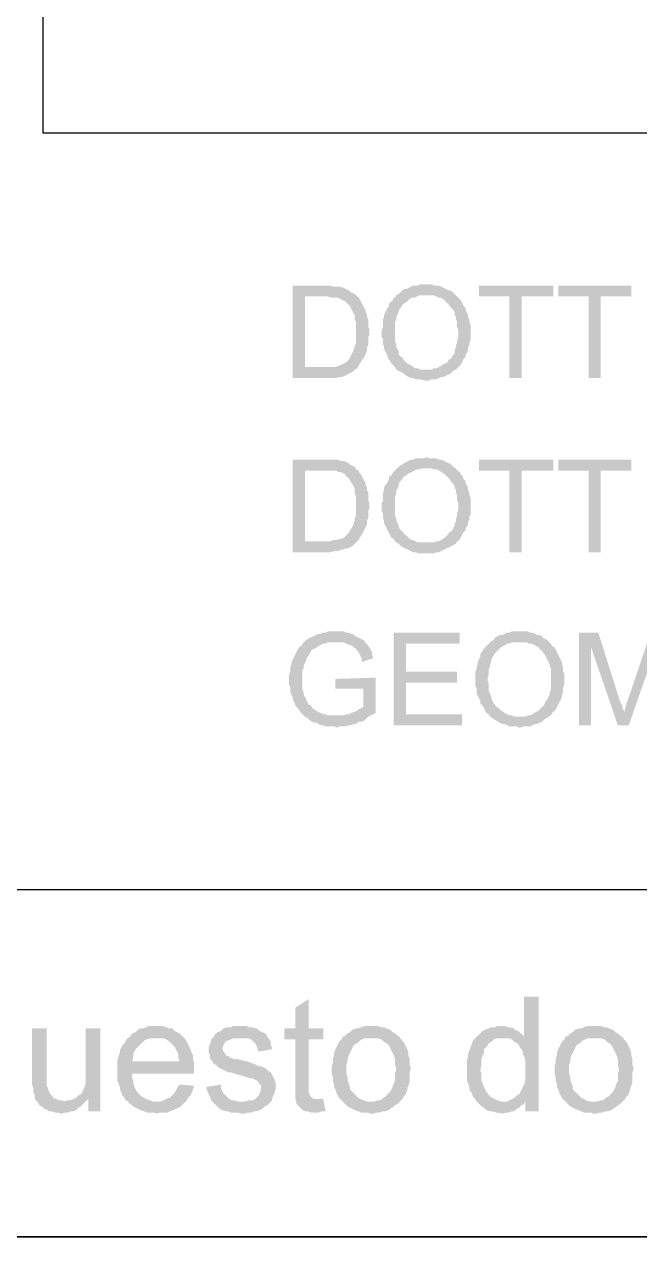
# Model space of a CAD drawing. Header units: millimetres. Extents: x -35.3 to 0.3, y 0.4 to 20.6.
# Drawn here: x -6.92 to -6.499, y 0.384 to 1.214 of the extents above; entities that cross this region are included whole.
import ezdxf

# ---------------------------------------------------------------- set-up
doc = ezdxf.new("R2010")
doc.units = ezdxf.units.MM
for name, color, linetype in [('PDF _Geometria', 7, 'Continuous'), ('PDF _Immagini', 7, 'Continuous'), ('PDF _Riempimenti solidi', 7, 'Continuous')]:
    doc.layers.add(name, color=color, linetype=linetype)
picture_1 = doc.add_image_def('image3.png', size_in_pixel=(153, 368))

msp = doc.modelspace()

# ---------------------------------------------------------------- hatches: boundary and pattern name
at = {"layer": 'PDF _Riempimenti solidi', "transparency": 33554559}
for points in [[(-6.71433, 1.03517), (-6.736, 1.03517), (-6.736, 0.97184), (-6.706, 0.97184), (-6.70433, 0.97267), (-6.70183, 0.97267), (-6.70017, 0.97351), (-6.6985, 0.97434), (-6.69683, 0.97517), (-6.69517, 0.97601), (-6.6935, 0.97767), (-6.69183, 0.97851), (-6.72767, 0.97934), (-6.72767, 1.02767), (-6.71433, 1.02767), (-6.69267, 1.02851), (-6.6935, 1.02934), (-6.69517, 1.03017), (-6.69683, 1.03101), (-6.69767, 1.03184), (-6.69933, 1.03267), (-6.701, 1.03351), (-6.7035, 1.03434), (-6.7085, 1.03434), (-6.71017, 1.03517), (-6.71183, 1.03517)], [(-6.6635, 1.02934), (-6.66517, 1.02851), (-6.666, 1.02684), (-6.66683, 1.02684), (-6.66767, 1.02517), (-6.67017, 1.02267), (-6.67017, 1.02101), (-6.671, 1.02017), (-6.67183, 1.01851), (-6.67267, 1.01684), (-6.6735, 1.01517), (-6.6735, 1.01351), (-6.67433, 1.01184), (-6.67433, 1.00601), (-6.67517, 1.00434), (-6.67517, 1.00017), (-6.67433, 0.99851), (-6.67433, 0.99517), (-6.6735, 0.99351), (-6.6735, 0.99184), (-6.67267, 0.99017), (-6.67183, 0.98851), (-6.671, 0.98684), (-6.671, 0.98601), (-6.67017, 0.98434), (-6.66933, 0.98351), (-6.6685, 0.98184), (-6.66683, 0.98017), (-6.666, 0.97934), (-6.66517, 0.97767), (-6.6635, 0.97684), (-6.66183, 0.97601), (-6.66017, 0.97517), (-6.6585, 0.97351), (-6.65683, 0.97267), (-6.65517, 0.97184), (-6.6535, 0.97184), (-6.65183, 0.97101), (-6.6485, 0.97101), (-6.646, 0.97017), (-6.64267, 0.97017), (-6.641, 0.97101), (-6.63767, 0.97101), (-6.636, 0.97184), (-6.63433, 0.97267), (-6.63267, 0.97267), (-6.631, 0.97351), (-6.62933, 0.97434), (-6.6285, 0.97434), (-6.62767, 0.97517), (-6.626, 0.97684), (-6.62433, 0.97767), (-6.6485, 0.97767), (-6.65017, 0.97851), (-6.65183, 0.97851), (-6.6535, 0.97934), (-6.65433, 0.98017), (-6.656, 0.98101), (-6.65767, 0.98184), (-6.6585, 0.98267), (-6.66017, 0.98434), (-6.661, 0.98601), (-6.66267, 0.98684), (-6.6635, 0.98851), (-6.6635, 0.99017), (-6.66433, 0.99184), (-6.66517, 0.99267), (-6.66517, 0.99517), (-6.666, 0.99684), (-6.666, 1.01017), (-6.66517, 1.01184), (-6.66517, 1.01351), (-6.66433, 1.01517), (-6.6635, 1.01684), (-6.6635, 1.01767), (-6.66267, 1.01934), (-6.66183, 1.02017), (-6.661, 1.02184), (-6.66017, 1.02267), (-6.6585, 1.02351), (-6.65767, 1.02434), (-6.656, 1.02601), (-6.65433, 1.02684), (-6.65267, 1.02684), (-6.651, 1.02767), (-6.64933, 1.02851), (-6.64433, 1.02851)], [(-6.64433, 1.03601), (-6.6485, 1.03601), (-6.65017, 1.03517), (-6.6535, 1.03517), (-6.65517, 1.03434), (-6.65683, 1.03351), (-6.6585, 1.03267), (-6.66017, 1.03267), (-6.661, 1.03184), (-6.66267, 1.03017), (-6.6635, 1.02934), (-6.64433, 1.02851), (-6.63933, 1.02851), (-6.63767, 1.02767), (-6.636, 1.02684), (-6.63433, 1.02684), (-6.6335, 1.02601), (-6.63183, 1.02517), (-6.631, 1.02351), (-6.62933, 1.02267), (-6.6285, 1.02101), (-6.62767, 1.02017), (-6.626, 1.01851), (-6.62517, 1.01684), (-6.62517, 1.01517), (-6.62433, 1.01351), (-6.62433, 1.01184), (-6.6235, 1.01017), (-6.6235, 1.00684), (-6.62267, 1.00517), (-6.62267, 0.99934), (-6.6235, 0.99767), (-6.6235, 0.99601), (-6.62433, 0.99434), (-6.62433, 0.99267), (-6.62517, 0.99101), (-6.62517, 0.98934), (-6.626, 0.98767), (-6.62683, 0.98684), (-6.62767, 0.98517), (-6.62933, 0.98434), (-6.63017, 0.98267), (-6.63183, 0.98184), (-6.6335, 0.98101), (-6.63433, 0.98017), (-6.636, 0.97934), (-6.63767, 0.97851), (-6.63933, 0.97851), (-6.641, 0.97767), (-6.64433, 0.97767), (-6.62433, 0.97767), (-6.621, 0.98101), (-6.61933, 0.98434), (-6.6185, 0.98601), (-6.61767, 0.98601), (-6.61767, 0.98767), (-6.61683, 0.98934), (-6.616, 0.99101), (-6.616, 0.99267), (-6.61517, 0.99434), (-6.61517, 0.99601), (-6.61433, 0.99767), (-6.61433, 1.00851), (-6.61517, 1.01017), (-6.61517, 1.01184), (-6.616, 1.01351), (-6.616, 1.01517), (-6.61683, 1.01684), (-6.61767, 1.01851), (-6.61767, 1.02017), (-6.6185, 1.02017), (-6.61933, 1.02184), (-6.621, 1.02517), (-6.62183, 1.02601), (-6.6235, 1.02767), (-6.62433, 1.02851), (-6.626, 1.03017), (-6.62683, 1.03101), (-6.6285, 1.03184), (-6.62933, 1.03184), (-6.631, 1.03267), (-6.63267, 1.03351), (-6.63433, 1.03434), (-6.636, 1.03517), (-6.63933, 1.03517), (-6.641, 1.03601), (-6.64267, 1.03601)], [(-6.55767, 1.03517), (-6.6085, 1.03517), (-6.6085, 1.02767), (-6.58767, 1.02767), (-6.58767, 0.97184), (-6.57933, 0.97184), (-6.57933, 1.02767), (-6.55767, 1.02767)], [(-6.50433, 1.03517), (-6.55433, 1.03517), (-6.55433, 1.02767), (-6.5335, 1.02767), (-6.5335, 0.97184), (-6.52517, 0.97184), (-6.52517, 1.02767), (-6.50433, 1.02767)], [(-6.69267, 1.02851), (-6.71433, 1.02767), (-6.71183, 1.02767), (-6.70933, 1.02684), (-6.70517, 1.02684), (-6.7035, 1.02601), (-6.70183, 1.02517), (-6.70017, 1.02434), (-6.69933, 1.02351), (-6.69767, 1.02184), (-6.69683, 1.02101), (-6.696, 1.01934), (-6.69517, 1.01767), (-6.69433, 1.01601), (-6.6935, 1.01517), (-6.6935, 1.01184), (-6.69267, 1.01017), (-6.69267, 0.99601), (-6.6935, 0.99434), (-6.6935, 0.99267), (-6.69433, 0.99184), (-6.69433, 0.99101), (-6.69517, 0.98934), (-6.696, 0.98767), (-6.69683, 0.98601), (-6.69767, 0.98434), (-6.6985, 0.98351), (-6.69933, 0.98267), (-6.701, 0.98184), (-6.70267, 0.98101), (-6.70433, 0.98017), (-6.70517, 0.98017), (-6.70683, 0.97934), (-6.72767, 0.97934), (-6.69183, 0.97851), (-6.691, 0.98017), (-6.69017, 0.98184), (-6.68933, 0.98267), (-6.6885, 0.98434), (-6.68767, 0.98517), (-6.68683, 0.98684), (-6.686, 0.98851), (-6.68517, 0.99101), (-6.68517, 0.99267), (-6.68433, 0.99434), (-6.68433, 0.99934), (-6.6835, 1.00184), (-6.6835, 1.00517), (-6.68433, 1.00684), (-6.68433, 1.01184), (-6.68517, 1.01351), (-6.68517, 1.01517), (-6.686, 1.01684), (-6.686, 1.01851), (-6.68683, 1.01934), (-6.6885, 1.02267), (-6.69017, 1.02601), (-6.691, 1.02684)], [(-6.71433, 0.91601), (-6.736, 0.91601), (-6.736, 0.85267), (-6.71017, 0.85267), (-6.70767, 0.85351), (-6.70433, 0.85351), (-6.7035, 0.85434), (-6.70183, 0.85434), (-6.70017, 0.85517), (-6.6985, 0.85517), (-6.69683, 0.85601), (-6.69517, 0.85684), (-6.69433, 0.85767), (-6.6935, 0.85851), (-6.69183, 0.86017), (-6.72767, 0.86017), (-6.72767, 0.90851), (-6.71433, 0.90851), (-6.69267, 0.90934), (-6.6935, 0.91101), (-6.69517, 0.91184), (-6.69683, 0.91267), (-6.69767, 0.91351), (-6.69933, 0.91434), (-6.701, 0.91517), (-6.7035, 0.91517), (-6.70517, 0.91601), (-6.71183, 0.91601)], [(-6.64433, 0.91767), (-6.64683, 0.91684), (-6.65183, 0.91684), (-6.6535, 0.91601), (-6.65517, 0.91601), (-6.65683, 0.91517), (-6.6585, 0.91434), (-6.66017, 0.91351), (-6.661, 0.91267), (-6.66267, 0.91184), (-6.6635, 0.91101), (-6.64433, 0.91017), (-6.641, 0.91017), (-6.63933, 0.90934), (-6.63767, 0.90934), (-6.636, 0.90851), (-6.63433, 0.90767), (-6.6335, 0.90684), (-6.63183, 0.90601), (-6.631, 0.90517), (-6.62933, 0.90351), (-6.6285, 0.90267), (-6.62767, 0.90101), (-6.626, 0.89934), (-6.62517, 0.89767), (-6.62517, 0.89684), (-6.62433, 0.89517), (-6.62433, 0.89351), (-6.6235, 0.89184), (-6.6235, 0.88851), (-6.62267, 0.88601), (-6.62267, 0.88101), (-6.6235, 0.87934), (-6.6235, 0.87767), (-6.62433, 0.87517), (-6.62433, 0.87351), (-6.62517, 0.87267), (-6.62517, 0.87101), (-6.626, 0.86934), (-6.62683, 0.86767), (-6.62767, 0.86684), (-6.62933, 0.86601), (-6.62933, 0.86517), (-6.63183, 0.86267), (-6.6335, 0.86184), (-6.63433, 0.86101), (-6.636, 0.86017), (-6.63767, 0.86017), (-6.63933, 0.85934), (-6.64433, 0.85934), (-6.62433, 0.85851), (-6.6235, 0.86017), (-6.62183, 0.86101), (-6.621, 0.86267), (-6.61933, 0.86601), (-6.61767, 0.86767), (-6.61767, 0.86934), (-6.61683, 0.87017), (-6.616, 0.87184), (-6.616, 0.87351), (-6.61517, 0.87517), (-6.61517, 0.87684), (-6.61433, 0.87851), (-6.61433, 0.89017), (-6.61517, 0.89184), (-6.61517, 0.89351), (-6.616, 0.89517), (-6.616, 0.89684), (-6.61683, 0.89851), (-6.61767, 0.90017), (-6.61767, 0.90184), (-6.6185, 0.90184), (-6.61933, 0.90351), (-6.62017, 0.90517), (-6.621, 0.90601), (-6.62183, 0.90767), (-6.6235, 0.90851), (-6.62433, 0.91017), (-6.626, 0.91101), (-6.62683, 0.91184), (-6.6285, 0.91351), (-6.62933, 0.91351), (-6.631, 0.91434), (-6.63267, 0.91517), (-6.63433, 0.91601), (-6.636, 0.91601), (-6.63767, 0.91684), (-6.64267, 0.91684)], [(-6.55767, 0.91601), (-6.6085, 0.91601), (-6.6085, 0.90851), (-6.58767, 0.90851), (-6.58767, 0.85267), (-6.57933, 0.85267), (-6.57933, 0.90851), (-6.55767, 0.90851)], [(-6.50433, 0.91601), (-6.55433, 0.91601), (-6.55433, 0.90851), (-6.5335, 0.90851), (-6.5335, 0.85267), (-6.52517, 0.85267), (-6.52517, 0.90851), (-6.50433, 0.90851)], [(-6.69267, 0.90934), (-6.71433, 0.90851), (-6.706, 0.90851), (-6.70517, 0.90767), (-6.7035, 0.90767), (-6.70183, 0.90684), (-6.70017, 0.90601), (-6.69933, 0.90434), (-6.69767, 0.90351), (-6.69683, 0.90184), (-6.696, 0.90017), (-6.69517, 0.89934), (-6.69433, 0.89767), (-6.6935, 0.89601), (-6.6935, 0.89267), (-6.69267, 0.89101), (-6.69267, 0.87767), (-6.6935, 0.87601), (-6.6935, 0.87434), (-6.69433, 0.87267), (-6.69433, 0.87184), (-6.69517, 0.87017), (-6.696, 0.86851), (-6.69683, 0.86767), (-6.69767, 0.86601), (-6.69933, 0.86434), (-6.701, 0.86267), (-6.70267, 0.86184), (-6.70433, 0.86184), (-6.70517, 0.86101), (-6.7085, 0.86101), (-6.71017, 0.86017), (-6.72767, 0.86017), (-6.69183, 0.86017), (-6.691, 0.86101), (-6.69017, 0.86267), (-6.68933, 0.86351), (-6.6885, 0.86517), (-6.68683, 0.86851), (-6.68517, 0.87184), (-6.68517, 0.87434), (-6.68433, 0.87601), (-6.68433, 0.88101), (-6.6835, 0.88267), (-6.6835, 0.88601), (-6.68433, 0.88851), (-6.68433, 0.89351), (-6.68517, 0.89517), (-6.68517, 0.89684), (-6.686, 0.89851), (-6.686, 0.90017), (-6.68683, 0.90101), (-6.68767, 0.90267), (-6.6885, 0.90434), (-6.68933, 0.90601), (-6.69017, 0.90684), (-6.691, 0.90851)], [(-6.6635, 0.91101), (-6.66683, 0.90767), (-6.66767, 0.90684), (-6.6685, 0.90517), (-6.67017, 0.90434), (-6.67017, 0.90267), (-6.671, 0.90101), (-6.67183, 0.89934), (-6.67267, 0.89851), (-6.6735, 0.89684), (-6.6735, 0.89517), (-6.67433, 0.89351), (-6.67433, 0.88767), (-6.67517, 0.88601), (-6.67517, 0.88101), (-6.67433, 0.87934), (-6.67433, 0.87601), (-6.6735, 0.87434), (-6.6735, 0.87267), (-6.67267, 0.87101), (-6.67183, 0.86934), (-6.671, 0.86767), (-6.67017, 0.86601), (-6.66933, 0.86434), (-6.6685, 0.86267), (-6.66683, 0.86184), (-6.666, 0.86017), (-6.66517, 0.85934), (-6.6635, 0.85851), (-6.66183, 0.85684), (-6.66017, 0.85601), (-6.65933, 0.85517), (-6.6585, 0.85517), (-6.65683, 0.85434), (-6.65517, 0.85351), (-6.6535, 0.85267), (-6.65183, 0.85267), (-6.65017, 0.85184), (-6.63933, 0.85184), (-6.63767, 0.85267), (-6.636, 0.85267), (-6.63433, 0.85351), (-6.63267, 0.85434), (-6.631, 0.85517), (-6.62933, 0.85601), (-6.6285, 0.85601), (-6.62767, 0.85684), (-6.626, 0.85767), (-6.62433, 0.85851), (-6.64433, 0.85934), (-6.65017, 0.85934), (-6.6535, 0.86101), (-6.65433, 0.86101), (-6.656, 0.86184), (-6.6585, 0.86434), (-6.66017, 0.86517), (-6.66017, 0.86601), (-6.661, 0.86684), (-6.66267, 0.86851), (-6.6635, 0.87017), (-6.6635, 0.87101), (-6.66433, 0.87267), (-6.66517, 0.87434), (-6.66517, 0.87601), (-6.666, 0.87767), (-6.666, 0.89101), (-6.66517, 0.89267), (-6.66517, 0.89517), (-6.66433, 0.89601), (-6.6635, 0.89767), (-6.6635, 0.89934), (-6.66267, 0.90101), (-6.661, 0.90267), (-6.66017, 0.90434), (-6.6585, 0.90517), (-6.65767, 0.90601), (-6.656, 0.90684), (-6.65433, 0.90767), (-6.65267, 0.90851), (-6.651, 0.90934), (-6.64933, 0.90934), (-6.64767, 0.91017), (-6.64433, 0.91017)], [(-6.70683, 0.79851), (-6.71183, 0.79851), (-6.7135, 0.79767), (-6.71517, 0.79767), (-6.71683, 0.79684), (-6.7185, 0.79684), (-6.72017, 0.79601), (-6.7235, 0.79434), (-6.72433, 0.79434), (-6.72517, 0.79351), (-6.72683, 0.79267), (-6.7285, 0.79101), (-6.72933, 0.79017), (-6.73017, 0.78851), (-6.73183, 0.78767), (-6.73267, 0.78601), (-6.7335, 0.78434), (-6.73433, 0.78267), (-6.73517, 0.78101), (-6.736, 0.77934), (-6.73683, 0.77767), (-6.73683, 0.77601), (-6.73767, 0.77434), (-6.73767, 0.77101), (-6.7385, 0.76934), (-6.7385, 0.76184), (-6.73767, 0.76017), (-6.73767, 0.75684), (-6.73683, 0.75517), (-6.736, 0.75351), (-6.736, 0.75184), (-6.73517, 0.75017), (-6.73433, 0.74851), (-6.73433, 0.74767), (-6.73267, 0.74601), (-6.73183, 0.74517), (-6.731, 0.74351), (-6.73017, 0.74267), (-6.7285, 0.74101), (-6.72767, 0.74017), (-6.706, 0.74101), (-6.71183, 0.74101), (-6.7135, 0.74184), (-6.71517, 0.74184), (-6.71683, 0.74267), (-6.7185, 0.74351), (-6.72017, 0.74434), (-6.721, 0.74517), (-6.72267, 0.74601), (-6.7235, 0.74767), (-6.72517, 0.74851), (-6.72683, 0.75184), (-6.72683, 0.75267), (-6.72767, 0.75351), (-6.7285, 0.75517), (-6.7285, 0.75684), (-6.72933, 0.75851), (-6.72933, 0.77184), (-6.7285, 0.77351), (-6.7285, 0.77517), (-6.72683, 0.77851), (-6.72683, 0.77934), (-6.726, 0.78101), (-6.72517, 0.78184), (-6.7235, 0.78517), (-6.72267, 0.78601), (-6.721, 0.78684), (-6.71933, 0.78767), (-6.7185, 0.78851), (-6.71683, 0.78934), (-6.71517, 0.79017), (-6.7135, 0.79017), (-6.71183, 0.79101), (-6.70683, 0.79101), (-6.68683, 0.79184), (-6.68767, 0.79267), (-6.68933, 0.79351), (-6.691, 0.79434), (-6.69267, 0.79517), (-6.69433, 0.79601), (-6.69433, 0.79684), (-6.696, 0.79684), (-6.69767, 0.79767), (-6.69933, 0.79767), (-6.701, 0.79851), (-6.70433, 0.79851)], [(-6.62183, 0.79767), (-6.66683, 0.79767), (-6.66683, 0.73434), (-6.62017, 0.73434), (-6.62017, 0.74184), (-6.6585, 0.74184), (-6.6585, 0.76351), (-6.6235, 0.76351), (-6.6235, 0.77101), (-6.6585, 0.77101), (-6.6585, 0.79017), (-6.62183, 0.79017)], [(-6.581, 0.79851), (-6.586, 0.79851), (-6.58767, 0.79767), (-6.58933, 0.79767), (-6.591, 0.79684), (-6.59267, 0.79601), (-6.59433, 0.79601), (-6.596, 0.79517), (-6.59767, 0.79434), (-6.5985, 0.79267), (-6.60017, 0.79184), (-6.58017, 0.79101), (-6.576, 0.79101), (-6.57433, 0.79017), (-6.57267, 0.79017), (-6.571, 0.78934), (-6.56933, 0.78851), (-6.56767, 0.78767), (-6.56683, 0.78601), (-6.56517, 0.78517), (-6.56433, 0.78351), (-6.5635, 0.78267), (-6.56183, 0.77934), (-6.561, 0.77767), (-6.56017, 0.77601), (-6.56017, 0.77517), (-6.55933, 0.77351), (-6.55933, 0.75851), (-6.56017, 0.75684), (-6.56017, 0.75517), (-6.56183, 0.75184), (-6.56267, 0.75101), (-6.5635, 0.74934), (-6.56433, 0.74767), (-6.56767, 0.74434), (-6.56933, 0.74351), (-6.571, 0.74267), (-6.57183, 0.74184), (-6.5735, 0.74101), (-6.57517, 0.74101), (-6.57683, 0.74017), (-6.581, 0.74017), (-6.561, 0.74017), (-6.55933, 0.74101), (-6.5585, 0.74267), (-6.55683, 0.74434), (-6.556, 0.74517), (-6.55517, 0.74684), (-6.55433, 0.74851), (-6.5535, 0.75017), (-6.55267, 0.75184), (-6.55183, 0.75351), (-6.55183, 0.75517), (-6.551, 0.75684), (-6.551, 0.76017), (-6.55017, 0.76184), (-6.55017, 0.76934), (-6.551, 0.77101), (-6.551, 0.77434), (-6.55183, 0.77601), (-6.55183, 0.77767), (-6.55267, 0.77934), (-6.5535, 0.78101), (-6.55433, 0.78267), (-6.55517, 0.78434), (-6.556, 0.78601), (-6.55683, 0.78767), (-6.5585, 0.78851), (-6.55933, 0.79017), (-6.56017, 0.79101), (-6.56183, 0.79267), (-6.56517, 0.79434), (-6.56517, 0.79517), (-6.56683, 0.79601), (-6.5685, 0.79601), (-6.57017, 0.79684), (-6.57183, 0.79767), (-6.5735, 0.79767), (-6.57517, 0.79851), (-6.5785, 0.79851)], [(-6.52683, 0.79767), (-6.54017, 0.79767), (-6.54017, 0.73434), (-6.53183, 0.73434), (-6.53183, 0.78767)], [(-6.52683, 0.79767), (-6.53183, 0.78767), (-6.5135, 0.73434), (-6.50933, 0.74351), (-6.50933, 0.74434), (-6.51017, 0.74517), (-6.51017, 0.74684), (-6.511, 0.74851), (-6.51183, 0.75017), (-6.51267, 0.75267)], [(-6.47933, 0.79767), (-6.491, 0.79767), (-6.506, 0.75351), (-6.50683, 0.75101), (-6.50767, 0.74934), (-6.50767, 0.74767), (-6.5085, 0.74601), (-6.5085, 0.74434), (-6.50933, 0.74351), (-6.5135, 0.73434), (-6.506, 0.73434), (-6.48767, 0.78684)], [(-6.68683, 0.79184), (-6.70683, 0.79101), (-6.701, 0.79101), (-6.69933, 0.79017), (-6.69767, 0.78934), (-6.69683, 0.78934), (-6.69517, 0.78851), (-6.69433, 0.78767), (-6.69267, 0.78684), (-6.69183, 0.78517), (-6.691, 0.78434), (-6.69017, 0.78267), (-6.6885, 0.77934), (-6.6885, 0.77767), (-6.681, 0.78017), (-6.681, 0.78101), (-6.68183, 0.78267), (-6.68183, 0.78434), (-6.6835, 0.78767), (-6.68433, 0.78851), (-6.68517, 0.79017), (-6.686, 0.79017)], [(-6.60017, 0.79184), (-6.60433, 0.78767), (-6.60517, 0.78684), (-6.606, 0.78517), (-6.60683, 0.78434), (-6.60767, 0.78267), (-6.60767, 0.78101), (-6.6085, 0.77934), (-6.60933, 0.77767), (-6.60933, 0.77601), (-6.61017, 0.77434), (-6.61017, 0.77267), (-6.611, 0.77101), (-6.611, 0.76101), (-6.61017, 0.75934), (-6.61017, 0.75601), (-6.60933, 0.75434), (-6.6085, 0.75267), (-6.60767, 0.75101), (-6.60767, 0.74934), (-6.60683, 0.74851), (-6.606, 0.74767), (-6.60517, 0.74601), (-6.6035, 0.74267), (-6.60183, 0.74184), (-6.601, 0.74017), (-6.59933, 0.73934), (-6.5985, 0.73851), (-6.59683, 0.73767), (-6.596, 0.73684), (-6.59433, 0.73601), (-6.59267, 0.73517), (-6.591, 0.73517), (-6.58933, 0.73434), (-6.58767, 0.73351), (-6.58267, 0.73351), (-6.581, 0.73267), (-6.58017, 0.73267), (-6.5785, 0.73351), (-6.5735, 0.73351), (-6.57183, 0.73434), (-6.57017, 0.73517), (-6.5685, 0.73517), (-6.56683, 0.73601), (-6.56517, 0.73684), (-6.5635, 0.73851), (-6.56183, 0.73934), (-6.561, 0.74017), (-6.58433, 0.74017), (-6.586, 0.74101), (-6.58767, 0.74101), (-6.58933, 0.74184), (-6.591, 0.74267), (-6.59183, 0.74351), (-6.5935, 0.74434), (-6.59517, 0.74601), (-6.596, 0.74684), (-6.59683, 0.74684), (-6.59767, 0.74851), (-6.5985, 0.74934), (-6.60017, 0.75267), (-6.60017, 0.75434), (-6.60183, 0.75767), (-6.60183, 0.76267), (-6.60267, 0.76517), (-6.60267, 0.76684), (-6.60183, 0.76851), (-6.60183, 0.77267), (-6.601, 0.77434), (-6.601, 0.77601), (-6.60017, 0.77767), (-6.60017, 0.77934), (-6.59933, 0.78101), (-6.5985, 0.78184), (-6.59767, 0.78351), (-6.5935, 0.78767), (-6.59183, 0.78851), (-6.59017, 0.78934), (-6.58933, 0.79017), (-6.58767, 0.79017), (-6.586, 0.79101), (-6.58017, 0.79101)], [(-6.67933, 0.76684), (-6.70683, 0.76601), (-6.70683, 0.75934), (-6.68767, 0.75934), (-6.68767, 0.74684), (-6.68933, 0.74601), (-6.691, 0.74517), (-6.69183, 0.74434), (-6.6935, 0.74351), (-6.696, 0.74267), (-6.69767, 0.74184), (-6.69933, 0.74184), (-6.701, 0.74101), (-6.706, 0.74101), (-6.72767, 0.74017), (-6.726, 0.73934), (-6.72433, 0.73767), (-6.72267, 0.73684), (-6.721, 0.73601), (-6.71933, 0.73601), (-6.7185, 0.73517), (-6.71683, 0.73434), (-6.71517, 0.73434), (-6.7135, 0.73351), (-6.70767, 0.73351), (-6.706, 0.73267), (-6.70433, 0.73351), (-6.69933, 0.73351), (-6.69767, 0.73434), (-6.696, 0.73434), (-6.69433, 0.73517), (-6.69267, 0.73517), (-6.69183, 0.73601), (-6.69017, 0.73684), (-6.6885, 0.73684), (-6.68683, 0.73767), (-6.686, 0.73851), (-6.68433, 0.74017), (-6.68267, 0.74101), (-6.681, 0.74184), (-6.67933, 0.74267)], [(-6.56767, 0.54851), (-6.57767, 0.54851), (-6.57767, 0.52101), (-6.59183, 0.52017), (-6.58767, 0.52017), (-6.586, 0.51934), (-6.58433, 0.51767), (-6.58267, 0.51684), (-6.581, 0.51517), (-6.581, 0.51434), (-6.57933, 0.51267), (-6.5785, 0.51101), (-6.5785, 0.50934), (-6.57767, 0.50767), (-6.57683, 0.50517), (-6.57683, 0.49101), (-6.57767, 0.48851), (-6.57933, 0.48517), (-6.581, 0.48184), (-6.58267, 0.48101), (-6.58433, 0.47934), (-6.586, 0.47851), (-6.58767, 0.47767), (-6.57683, 0.47767), (-6.57683, 0.47017), (-6.56767, 0.47017)], [(-6.72517, 0.54684), (-6.73433, 0.54101), (-6.73433, 0.52684), (-6.74183, 0.52684), (-6.74183, 0.51934), (-6.73433, 0.51934), (-6.73433, 0.47851), (-6.71933, 0.47851), (-6.721, 0.47851), (-6.72267, 0.47934), (-6.72433, 0.48101), (-6.72433, 0.48184), (-6.72517, 0.48351), (-6.72517, 0.51934), (-6.71517, 0.51934), (-6.71517, 0.52684), (-6.72517, 0.52684)], [(-6.90433, 0.52684), (-6.91433, 0.52684), (-6.91433, 0.48851), (-6.9135, 0.48601), (-6.9135, 0.48267), (-6.91267, 0.48184), (-6.91267, 0.47934), (-6.91183, 0.47767), (-6.91017, 0.47601), (-6.90933, 0.47434), (-6.90767, 0.47351), (-6.906, 0.47184), (-6.9035, 0.47101), (-6.90267, 0.47017), (-6.901, 0.47017), (-6.8985, 0.46934), (-6.89683, 0.46934), (-6.89433, 0.46851), (-6.89183, 0.46934), (-6.89017, 0.46934), (-6.88767, 0.47017), (-6.886, 0.47017), (-6.88433, 0.47101), (-6.88267, 0.47267), (-6.881, 0.47351), (-6.87767, 0.47684), (-6.89267, 0.47684), (-6.8935, 0.47767), (-6.896, 0.47767), (-6.89767, 0.47851), (-6.90017, 0.47934), (-6.90017, 0.48017), (-6.90183, 0.48184), (-6.90267, 0.48351), (-6.9035, 0.48517), (-6.9035, 0.48601), (-6.90433, 0.48767), (-6.90433, 0.49517)], [(-6.86767, 0.52684), (-6.87767, 0.52684), (-6.87767, 0.48934), (-6.8785, 0.48684), (-6.87933, 0.48517), (-6.87933, 0.48434), (-6.881, 0.48184), (-6.88267, 0.48101), (-6.88433, 0.47934), (-6.876, 0.47851), (-6.876, 0.47017), (-6.86767, 0.47017)], [(-6.82933, 0.52851), (-6.83433, 0.52851), (-6.836, 0.52767), (-6.8385, 0.52684), (-6.84017, 0.52684), (-6.84183, 0.52601), (-6.8435, 0.52434), (-6.846, 0.52351), (-6.84683, 0.52184), (-6.8485, 0.52017), (-6.82433, 0.52017), (-6.82267, 0.51934), (-6.82017, 0.51767), (-6.81933, 0.51684), (-6.81767, 0.51517), (-6.81683, 0.51434), (-6.816, 0.51267), (-6.81517, 0.51101), (-6.81433, 0.50934), (-6.81433, 0.50684), (-6.8135, 0.50434), (-6.846, 0.50434), (-6.8035, 0.50351), (-6.80433, 0.50601), (-6.80433, 0.50851), (-6.80517, 0.51017), (-6.806, 0.51267), (-6.80683, 0.51434), (-6.8085, 0.51767), (-6.80933, 0.51934), (-6.81183, 0.52184), (-6.8135, 0.52351), (-6.81517, 0.52434), (-6.81683, 0.52517), (-6.8185, 0.52684), (-6.821, 0.52684), (-6.82267, 0.52767), (-6.82517, 0.52851), (-6.82683, 0.52851)], [(-6.77267, 0.52851), (-6.77683, 0.52851), (-6.7785, 0.52767), (-6.781, 0.52767), (-6.7835, 0.52684), (-6.78517, 0.52517), (-6.78683, 0.52434), (-6.78767, 0.52434), (-6.78933, 0.52267), (-6.79017, 0.52101), (-6.77183, 0.52017), (-6.76683, 0.52017), (-6.76433, 0.51934), (-6.76267, 0.51767), (-6.76183, 0.51684), (-6.761, 0.51517), (-6.76017, 0.51351), (-6.75933, 0.51101), (-6.75017, 0.51267), (-6.75017, 0.51351), (-6.751, 0.51601), (-6.751, 0.51767), (-6.75183, 0.51934), (-6.7535, 0.52101), (-6.7535, 0.52184), (-6.75517, 0.52351), (-6.75683, 0.52434), (-6.7585, 0.52517), (-6.761, 0.52684), (-6.76183, 0.52684), (-6.7635, 0.52767), (-6.766, 0.52767), (-6.76767, 0.52851), (-6.77017, 0.52851)], [(-6.68267, 0.52851), (-6.68683, 0.52851), (-6.68933, 0.52767), (-6.691, 0.52684), (-6.69267, 0.52684), (-6.69517, 0.52601), (-6.69683, 0.52434), (-6.6985, 0.52351), (-6.70017, 0.52184), (-6.70183, 0.52101), (-6.68267, 0.52017), (-6.67767, 0.52017), (-6.67517, 0.51934), (-6.6735, 0.51767), (-6.67183, 0.51684), (-6.67017, 0.51517), (-6.66933, 0.51351), (-6.66767, 0.51017), (-6.66683, 0.50851), (-6.666, 0.50601), (-6.666, 0.50184), (-6.66517, 0.49934), (-6.66517, 0.49851), (-6.666, 0.49601), (-6.666, 0.49101), (-6.66683, 0.48934), (-6.66767, 0.48684), (-6.66933, 0.48351), (-6.67017, 0.48267), (-6.671, 0.48184), (-6.67267, 0.48017), (-6.67433, 0.47934), (-6.676, 0.47767), (-6.67767, 0.47767), (-6.68017, 0.47684), (-6.70183, 0.47684), (-6.6985, 0.47351), (-6.69683, 0.47267), (-6.69517, 0.47184), (-6.6935, 0.47101), (-6.691, 0.47017), (-6.68933, 0.46934), (-6.68433, 0.46934), (-6.68267, 0.46851), (-6.681, 0.46851), (-6.6785, 0.46934), (-6.67683, 0.46934), (-6.67433, 0.47017), (-6.67267, 0.47017), (-6.67017, 0.47101), (-6.6685, 0.47267), (-6.66767, 0.47267), (-6.666, 0.47434), (-6.66433, 0.47517), (-6.66267, 0.47684), (-6.661, 0.47851), (-6.66017, 0.48017), (-6.6585, 0.48184), (-6.6585, 0.48267), (-6.65767, 0.48434), (-6.65767, 0.48601), (-6.65683, 0.48767), (-6.656, 0.49017), (-6.656, 0.49684), (-6.65517, 0.49934), (-6.656, 0.50184), (-6.656, 0.50601), (-6.65683, 0.50851), (-6.65683, 0.51017), (-6.65767, 0.51267), (-6.6585, 0.51434), (-6.65933, 0.51601), (-6.66017, 0.51767), (-6.66183, 0.51934), (-6.66267, 0.52101), (-6.66433, 0.52184), (-6.666, 0.52351), (-6.66767, 0.52434), (-6.66933, 0.52601), (-6.67183, 0.52684), (-6.6735, 0.52767), (-6.67517, 0.52767), (-6.67767, 0.52851), (-6.68017, 0.52851)], [(-6.5935, 0.52851), (-6.596, 0.52851), (-6.59767, 0.52767), (-6.60017, 0.52767), (-6.60183, 0.52684), (-6.60433, 0.52601), (-6.606, 0.52517), (-6.61267, 0.51851), (-6.6135, 0.51601), (-6.61433, 0.51434), (-6.61433, 0.51351), (-6.61517, 0.51184), (-6.616, 0.50934), (-6.616, 0.50767), (-6.61683, 0.50517), (-6.61683, 0.49101), (-6.616, 0.48934), (-6.61517, 0.48684), (-6.61517, 0.48517), (-6.61433, 0.48351), (-6.6135, 0.48267), (-6.61267, 0.48017), (-6.611, 0.47851), (-6.61017, 0.47684), (-6.59183, 0.47684), (-6.5935, 0.47684), (-6.596, 0.47767), (-6.59767, 0.47851), (-6.59933, 0.47934), (-6.601, 0.48017), (-6.60267, 0.48267), (-6.6035, 0.48351), (-6.60517, 0.48684), (-6.606, 0.48934), (-6.60683, 0.49101), (-6.60683, 0.49601), (-6.60767, 0.49851), (-6.60683, 0.50184), (-6.60683, 0.50601), (-6.606, 0.50851), (-6.60517, 0.51017), (-6.60517, 0.51267), (-6.60433, 0.51351), (-6.60267, 0.51517), (-6.60183, 0.51684), (-6.60017, 0.51767), (-6.5985, 0.51934), (-6.596, 0.52017), (-6.59183, 0.52017), (-6.57767, 0.52101), (-6.5785, 0.52267), (-6.58017, 0.52351), (-6.58183, 0.52517), (-6.58433, 0.52601), (-6.58433, 0.52684), (-6.58683, 0.52767), (-6.5885, 0.52767), (-6.591, 0.52851)], [(-6.53017, 0.52851), (-6.53433, 0.52851), (-6.53683, 0.52767), (-6.5385, 0.52684), (-6.54017, 0.52684), (-6.54267, 0.52601), (-6.54433, 0.52434), (-6.546, 0.52351), (-6.54767, 0.52184), (-6.54933, 0.52101), (-6.53017, 0.52017), (-6.52517, 0.52017), (-6.52267, 0.51934), (-6.521, 0.51767), (-6.51933, 0.51684), (-6.51767, 0.51517), (-6.51683, 0.51351), (-6.51517, 0.51017), (-6.51433, 0.50851), (-6.5135, 0.50601), (-6.5135, 0.50184), (-6.51267, 0.49934), (-6.51267, 0.49851), (-6.5135, 0.49601), (-6.5135, 0.49101), (-6.51433, 0.48934), (-6.51517, 0.48684), (-6.51683, 0.48351), (-6.51767, 0.48267), (-6.5185, 0.48184), (-6.52017, 0.48017), (-6.52183, 0.47934), (-6.5235, 0.47767), (-6.52517, 0.47767), (-6.52767, 0.47684), (-6.54933, 0.47684), (-6.546, 0.47351), (-6.54433, 0.47267), (-6.54267, 0.47184), (-6.541, 0.47101), (-6.5385, 0.47017), (-6.53683, 0.46934), (-6.53183, 0.46934), (-6.53017, 0.46851), (-6.5285, 0.46851), (-6.526, 0.46934), (-6.52433, 0.46934), (-6.52183, 0.47017), (-6.52017, 0.47017), (-6.51767, 0.47101), (-6.516, 0.47267), (-6.51517, 0.47267), (-6.5135, 0.47434), (-6.51183, 0.47517), (-6.5085, 0.47851), (-6.50767, 0.48017), (-6.506, 0.48184), (-6.506, 0.48267), (-6.50517, 0.48434), (-6.50517, 0.48601), (-6.50433, 0.48767), (-6.5035, 0.49017), (-6.5035, 0.49684), (-6.50267, 0.49934), (-6.5035, 0.50184), (-6.5035, 0.50601), (-6.50433, 0.50851), (-6.50433, 0.51017), (-6.50517, 0.51267), (-6.506, 0.51434), (-6.50683, 0.51601), (-6.50767, 0.51767), (-6.50933, 0.51934), (-6.51017, 0.52101), (-6.51183, 0.52184), (-6.5135, 0.52351), (-6.51517, 0.52434), (-6.51683, 0.52601), (-6.51933, 0.52684), (-6.521, 0.52767), (-6.52267, 0.52767), (-6.52517, 0.52851), (-6.52767, 0.52851)], [(-6.8485, 0.52017), (-6.84933, 0.52017), (-6.85017, 0.51851), (-6.851, 0.51684), (-6.85267, 0.51517), (-6.8535, 0.51351), (-6.85433, 0.51184), (-6.85433, 0.51017), (-6.85517, 0.50767), (-6.856, 0.50517), (-6.856, 0.49101), (-6.85517, 0.48934), (-6.85433, 0.48684), (-6.85433, 0.48517), (-6.8535, 0.48351), (-6.85267, 0.48101), (-6.851, 0.47934), (-6.85017, 0.47767), (-6.8485, 0.47684), (-6.8285, 0.47684), (-6.83183, 0.47684), (-6.8335, 0.47767), (-6.836, 0.47851), (-6.83767, 0.47934), (-6.83933, 0.48017), (-6.84267, 0.48351), (-6.8435, 0.48517), (-6.84433, 0.48684), (-6.84517, 0.48934), (-6.84517, 0.49101), (-6.846, 0.49351), (-6.846, 0.49601), (-6.8035, 0.49601), (-6.8035, 0.50351), (-6.846, 0.50434), (-6.84517, 0.50684), (-6.84517, 0.50934), (-6.84433, 0.51101), (-6.8435, 0.51267), (-6.84017, 0.51601), (-6.83933, 0.51684), (-6.83767, 0.51851), (-6.836, 0.51934), (-6.8335, 0.52017), (-6.82933, 0.52017)], [(-6.79017, 0.52101), (-6.79183, 0.51934), (-6.79183, 0.51851), (-6.79267, 0.51601), (-6.7935, 0.51434), (-6.7935, 0.51017), (-6.79267, 0.50851), (-6.79267, 0.50601), (-6.791, 0.50434), (-6.79017, 0.50267), (-6.7885, 0.50184), (-6.78683, 0.50017), (-6.78517, 0.49934), (-6.7835, 0.49851), (-6.78183, 0.49767), (-6.78017, 0.49684), (-6.7785, 0.49684), (-6.776, 0.49601), (-6.7735, 0.49517), (-6.77017, 0.49434), (-6.76767, 0.49351), (-6.76517, 0.49267), (-6.7635, 0.49267), (-6.76183, 0.49184), (-6.76017, 0.49101), (-6.75933, 0.48934), (-6.75767, 0.48767), (-6.75767, 0.48517), (-6.7585, 0.48267), (-6.75933, 0.48101), (-6.76183, 0.47851), (-6.7635, 0.47767), (-6.766, 0.47767), (-6.7685, 0.47684), (-6.771, 0.47684), (-6.79017, 0.47601), (-6.78933, 0.47517), (-6.78767, 0.47351), (-6.786, 0.47184), (-6.78433, 0.47101), (-6.78183, 0.47017), (-6.78017, 0.47017), (-6.7785, 0.46934), (-6.7735, 0.46934), (-6.771, 0.46851), (-6.76933, 0.46851), (-6.76683, 0.46934), (-6.76433, 0.46934), (-6.76267, 0.47017), (-6.761, 0.47017), (-6.7585, 0.47101), (-6.75683, 0.47184), (-6.75517, 0.47351), (-6.7535, 0.47434), (-6.75017, 0.47767), (-6.75017, 0.47851), (-6.74933, 0.48101), (-6.7485, 0.48267), (-6.74767, 0.48517), (-6.74767, 0.48934), (-6.7485, 0.49184), (-6.74933, 0.49351), (-6.751, 0.49684), (-6.75267, 0.49767), (-6.75433, 0.49934), (-6.756, 0.50017), (-6.75767, 0.50101), (-6.75933, 0.50101), (-6.761, 0.50184), (-6.76267, 0.50267), (-6.76517, 0.50351), (-6.76767, 0.50434), (-6.771, 0.50517), (-6.77433, 0.50601), (-6.77683, 0.50601), (-6.7785, 0.50684), (-6.77933, 0.50684), (-6.77933, 0.50767), (-6.78183, 0.50851), (-6.78267, 0.51017), (-6.7835, 0.51101), (-6.78433, 0.51351), (-6.78267, 0.51684), (-6.781, 0.51851), (-6.78017, 0.51851), (-6.7785, 0.51934), (-6.77683, 0.52017), (-6.77183, 0.52017)], [(-6.70183, 0.52101), (-6.70267, 0.51934), (-6.70433, 0.51767), (-6.706, 0.51434), (-6.70683, 0.51267), (-6.70767, 0.51017), (-6.70767, 0.50851), (-6.7085, 0.50601), (-6.7085, 0.50351), (-6.70933, 0.50101), (-6.70933, 0.49601), (-6.7085, 0.49351), (-6.7085, 0.49101), (-6.70767, 0.48851), (-6.70767, 0.48684), (-6.70683, 0.48517), (-6.706, 0.48267), (-6.70433, 0.47934), (-6.70267, 0.47767), (-6.70183, 0.47684), (-6.68267, 0.47684), (-6.68517, 0.47684), (-6.68767, 0.47767), (-6.68933, 0.47851), (-6.691, 0.47934), (-6.69683, 0.48517), (-6.69683, 0.48684), (-6.69767, 0.48934), (-6.6985, 0.49101), (-6.6985, 0.49351), (-6.69933, 0.49601), (-6.69933, 0.50184), (-6.6985, 0.50434), (-6.6985, 0.50601), (-6.69767, 0.50851), (-6.69683, 0.51017), (-6.696, 0.51184), (-6.69517, 0.51351), (-6.69433, 0.51517), (-6.6935, 0.51601), (-6.69183, 0.51684), (-6.69017, 0.51851), (-6.6885, 0.51934), (-6.68683, 0.52017), (-6.68267, 0.52017)], [(-6.54933, 0.52101), (-6.55017, 0.51934), (-6.55183, 0.51767), (-6.55267, 0.51601), (-6.5535, 0.51434), (-6.55433, 0.51267), (-6.55517, 0.51017), (-6.55517, 0.50851), (-6.556, 0.50601), (-6.556, 0.50351), (-6.55683, 0.50101), (-6.55683, 0.49601), (-6.556, 0.49351), (-6.556, 0.49101), (-6.55517, 0.48851), (-6.55517, 0.48684), (-6.55433, 0.48517), (-6.5535, 0.48267), (-6.55267, 0.48101), (-6.55183, 0.47934), (-6.54933, 0.47684), (-6.53017, 0.47684), (-6.53267, 0.47684), (-6.53517, 0.47767), (-6.53683, 0.47851), (-6.5385, 0.47934), (-6.54183, 0.48267), (-6.54267, 0.48351), (-6.54433, 0.48517), (-6.54433, 0.48684), (-6.54517, 0.48934), (-6.546, 0.49101), (-6.546, 0.49351), (-6.54683, 0.49601), (-6.54683, 0.50184), (-6.546, 0.50434), (-6.546, 0.50601), (-6.54517, 0.50851), (-6.54433, 0.51017), (-6.54267, 0.51351), (-6.54183, 0.51517), (-6.541, 0.51601), (-6.53933, 0.51684), (-6.53767, 0.51851), (-6.536, 0.51934), (-6.53433, 0.52017), (-6.53017, 0.52017)], [(-6.8135, 0.48851), (-6.81517, 0.48601), (-6.816, 0.48434), (-6.81683, 0.48267), (-6.82017, 0.47934), (-6.821, 0.47934), (-6.82267, 0.47851), (-6.82433, 0.47767), (-6.82683, 0.47684), (-6.8485, 0.47684), (-6.8485, 0.47601), (-6.84683, 0.47517), (-6.84517, 0.47351), (-6.8435, 0.47267), (-6.84183, 0.47184), (-6.84017, 0.47101), (-6.83767, 0.47017), (-6.836, 0.46934), (-6.831, 0.46934), (-6.82933, 0.46851), (-6.82683, 0.46934), (-6.82183, 0.46934), (-6.82017, 0.47017), (-6.81767, 0.47101), (-6.816, 0.47184), (-6.81433, 0.47267), (-6.81267, 0.47351), (-6.81183, 0.47434), (-6.81017, 0.47601), (-6.8085, 0.47767), (-6.80767, 0.47934), (-6.806, 0.48101), (-6.80517, 0.48267), (-6.8035, 0.48767)], [(-6.78517, 0.48851), (-6.79517, 0.48684), (-6.79517, 0.48601), (-6.79433, 0.48351), (-6.79267, 0.48017), (-6.79183, 0.47767), (-6.79017, 0.47601), (-6.771, 0.47684), (-6.7735, 0.47684), (-6.776, 0.47767), (-6.77767, 0.47767), (-6.77933, 0.47851), (-6.781, 0.48017), (-6.78183, 0.48101), (-6.7835, 0.48267), (-6.78433, 0.48434), (-6.78517, 0.48601)], [(-6.88433, 0.47934), (-6.886, 0.47851), (-6.8885, 0.47767), (-6.89017, 0.47767), (-6.89267, 0.47684), (-6.87767, 0.47684), (-6.876, 0.47851)], [(-6.71517, 0.47851), (-6.73433, 0.47851), (-6.7335, 0.47684), (-6.7335, 0.47517), (-6.72933, 0.47101), (-6.72767, 0.47017), (-6.726, 0.47017), (-6.7235, 0.46934), (-6.7185, 0.46934), (-6.716, 0.47017), (-6.7135, 0.47017)], [(-6.58767, 0.47767), (-6.58933, 0.47684), (-6.61017, 0.47684), (-6.60683, 0.47351), (-6.60517, 0.47267), (-6.6035, 0.47101), (-6.601, 0.47017), (-6.59933, 0.47017), (-6.59683, 0.46934), (-6.59517, 0.46934), (-6.59267, 0.46851), (-6.59017, 0.46934), (-6.5885, 0.46934), (-6.586, 0.47017), (-6.58433, 0.47017), (-6.58267, 0.47184), (-6.581, 0.47267), (-6.57933, 0.47434), (-6.57767, 0.47517), (-6.57683, 0.47767)]]:
    msp.add_hatch(color=256, dxfattribs=at).paths.add_polyline_path(points)

# ---------------------------------------------------------------- linework, layer by layer
at = {"layer": 'PDF _Geometria', "lineweight": 25}
for points in [[(-35.34517, 0.38434), (-35.34517, 19.66184), (0.259, 19.66184), (0.259, 0.38434)], [(0.259, 11.47267), (-7.61517, 11.47267), (-7.61517, 0.38434), (0.259, 0.38434)]]:
    msp.add_lwpolyline(points, close=True, dxfattribs=at)
msp.add_lwpolyline([(-7.41767, 0.62184), (0.0615, 0.62184)], dxfattribs=at)

# ---------------------------------------------------------------- pictures from other files: only their frames are drawn
at = {"layer": 'PDF _Immagini', "color": 7, "lineweight": 25}
image = msp.add_image(picture_1, insert=(-5.06933, 1.13934), size_in_units=(0.765, 1.8375), rotation=90, dxfattribs=at)
image.dxf.flags = 15

doc.saveas('drawing.dxf')
